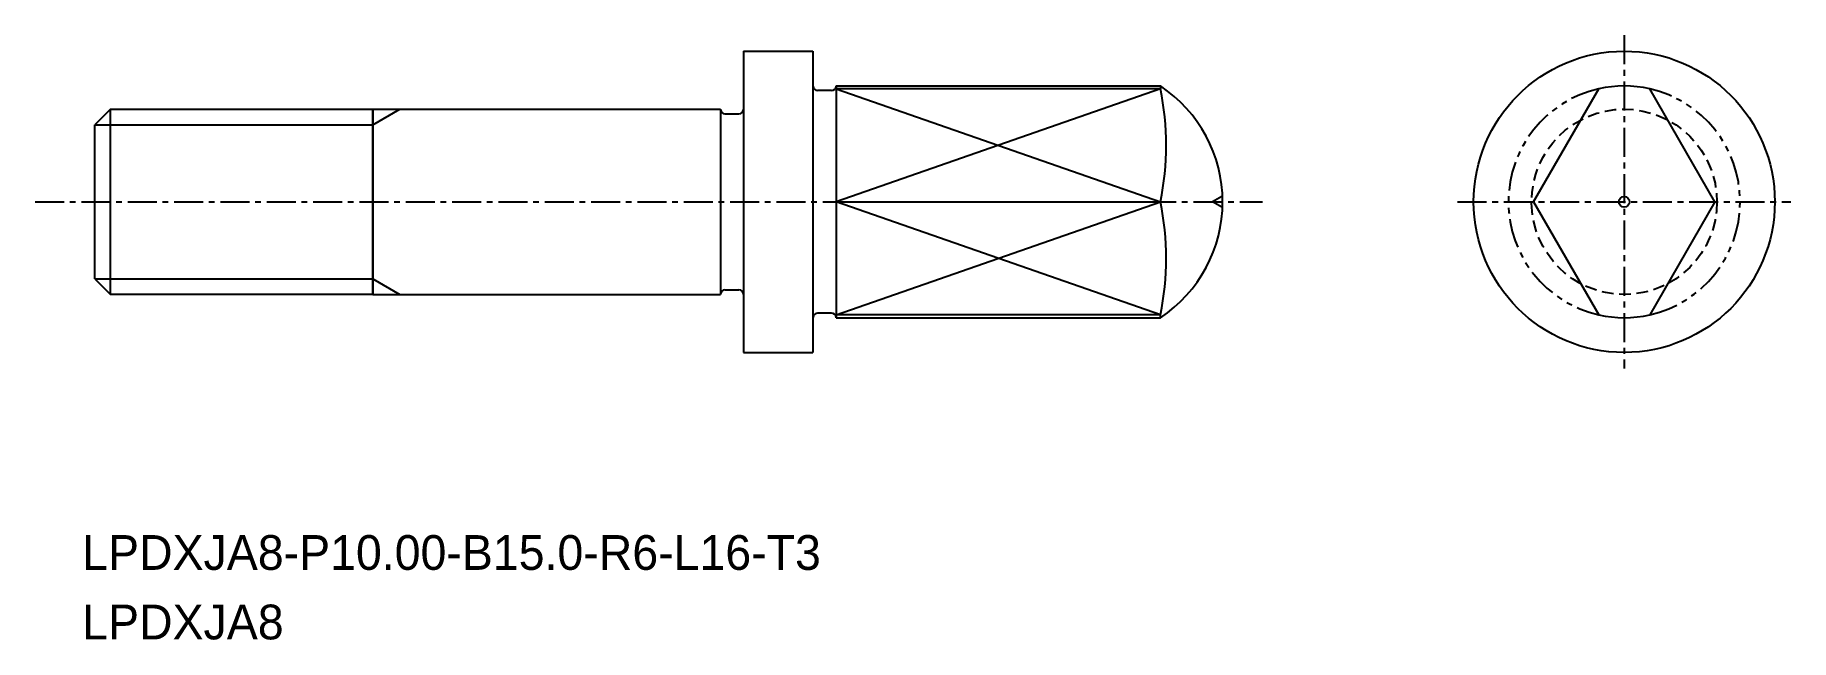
# Model space of a CAD drawing. Extents: x -1907.2 to -1831.4, y -697.6 to -671.5.
import ezdxf

# ---------------------------------------------------------------- set-up
doc = ezdxf.new("R2010")
doc.units = 0
for name, pattern in [('CENTER', [2, 1.25, -0.25, 0.25, -0.25]), ('DASHED', [0.75, 0.5, -0.25]), ('PHANTOM', [2.5, 1.25, -0.25, 0.25, -0.25, 0.25, -0.25])]:
    doc.linetypes.add(name, pattern=pattern)
doc.layers.get('0').update_dxf_attribs({"linetype": 'CONTINUOUS'})
doc.layers.add('CENTER', color=1, linetype='CENTER')

msp = doc.modelspace()

# ---------------------------------------------------------------- linework, layer by layer
at = {"color": 7, "linetype": 'CONTINUOUS'}
for p, q in [((-1876.597, -672.198), (-1876.597, -685.198)), ((-1876.597, -672.198), (-1873.597, -672.198)), ((-1872.597, -673.698), (-1858.597, -673.698)), ((-1872.597, -673.698), (-1872.597, -683.698)), ((-1872.797, -673.898), (-1873.397, -673.898)), ((-1842.494, -678.698), (-1839.678, -673.82)), ((-1834.662, -678.698), (-1837.478, -673.82)), ((-1903.921, -674.698), (-1904.597, -675.374)), ((-1903.921, -682.698), (-1903.921, -674.698)), ((-1903.921, -674.698), (-1892.597, -674.698)), ((-1892.597, -674.698), (-1892.597, -682.698)), ((-1892.597, -682.698), (-1892.597, -674.698)), ((-1892.597, -674.698), (-1877.597, -674.698)), ((-1877.597, -674.698), (-1877.597, -682.698)), ((-1877.597, -674.698), (-1877.597, -682.698)), ((-1877.397, -674.898), (-1876.797, -674.898)), ((-1904.597, -682.021), (-1904.597, -675.374)), ((-1872.597, -678.698), (-1858.597, -678.698)), ((-1842.494, -678.698), (-1839.678, -683.575)), ((-1834.662, -678.698), (-1837.478, -683.575)), ((-1904.597, -682.021), (-1903.921, -682.698)), ((-1892.597, -682.698), (-1903.921, -682.698)), ((-1892.597, -682.698), (-1877.597, -682.698)), ((-1877.397, -682.498), (-1876.797, -682.498)), ((-1872.797, -683.498), (-1873.397, -683.498)), ((-1872.597, -683.698), (-1858.597, -683.698)), ((-1876.597, -685.198), (-1873.597, -685.198))]:
    msp.add_line(p, q, dxfattribs=at)
at = {"linetype": 'CONTINUOUS'}
for p, q in [((-1873.597, -672.198), (-1873.597, -685.198)), ((-1858.597, -673.698), (-1858.597, -673.82)), ((-1858.597, -673.82), (-1872.597, -673.82)), ((-1858.597, -683.575), (-1872.597, -683.575)), ((-1858.597, -683.698), (-1858.597, -683.575))]:
    msp.add_line(p, q, dxfattribs=at)
at = {"color": 3, "linetype": 'CONTINUOUS'}
for p, q in [((-1872.597, -673.82), (-1858.597, -678.698)), ((-1858.597, -673.82), (-1872.597, -678.698)), ((-1892.597, -675.374), (-1891.426, -674.698)), ((-1904.597, -675.374), (-1892.597, -675.374)), ((-1858.597, -683.575), (-1872.597, -678.698)), ((-1872.597, -683.575), (-1858.597, -678.698)), ((-1904.597, -682.021), (-1892.597, -682.021)), ((-1892.597, -682.021), (-1891.426, -682.698))]:
    msp.add_line(p, q, dxfattribs=at)
at = {"color": 3}
for p in [(-1855.944, -678.467), (-1855.944, -678.928)]:
    msp.add_line(p, (-1856.351, -678.698), dxfattribs=at)
at = {"linetype": 'CONTINUOUS'}
msp.add_circle((-1838.578, -678.698), 6.5, dxfattribs=at)
at = {"color": 3, "linetype": 'DASHED'}
msp.add_circle((-1838.578, -678.698), 4, dxfattribs=at)
msp.add_circle((-1838.578, -678.698), 0.23)
at = {"color": 7, "linetype": 'CONTINUOUS'}
for centre, start, end in [((-1873.397, -673.698), 180, 270), ((-1872.797, -673.698), 270, 0), ((-1877.397, -674.698), 180, 270), ((-1876.797, -674.698), 270, 0), ((-1877.397, -682.698), 90, 180), ((-1876.797, -682.698), 0, 90), ((-1873.397, -683.698), 90, 180), ((-1872.797, -683.698), 0, 90)]:
    msp.add_arc(centre, 0.2, start, end, dxfattribs=at)
at = {"linetype": 'CONTINUOUS'}
for centre, radius, start, end in [((-1861.914, -678.698), 6, 303.55731, 56.44269), ((-1870.438, -676.259), 12.089, 348.36133, 11.63867), ((-1870.438, -681.136), 12.089, 348.36143, 11.63878)]:
    msp.add_arc(centre, radius, start, end, dxfattribs=at)
for start, end in [(77.29097, 102.70903), (257.29097, 282.70903)]:
    msp.add_arc((-1838.578, -678.698), 5, start, end)
at = {"color": 3, "linetype": 'PHANTOM'}
for start, end in [(102.70903, 257.29097), (282.70903, 77.29097)]:
    msp.add_arc((-1838.578, -678.698), 5, start, end, dxfattribs=at)
at = {"layer": 'CENTER', "color": 1, "linetype": 'CENTER'}
for p, q in [((-1838.578, -671.504), (-1838.578, -685.892)), ((-1907.176, -678.698), (-1854.186, -678.698)), ((-1845.772, -678.698), (-1831.384, -678.698))]:
    msp.add_line(p, q, dxfattribs=at)

# ---------------------------------------------------------------- texts
for s, p in [('LPDXJA8-P10.00-B15.0-R6-L16-T3', (-1905.144, -694.58)), ('LPDXJA8', (-1905.144, -697.58))]:
    msp.add_text(s, height=1.5).set_placement(p)

doc.saveas('drawing.dxf')
